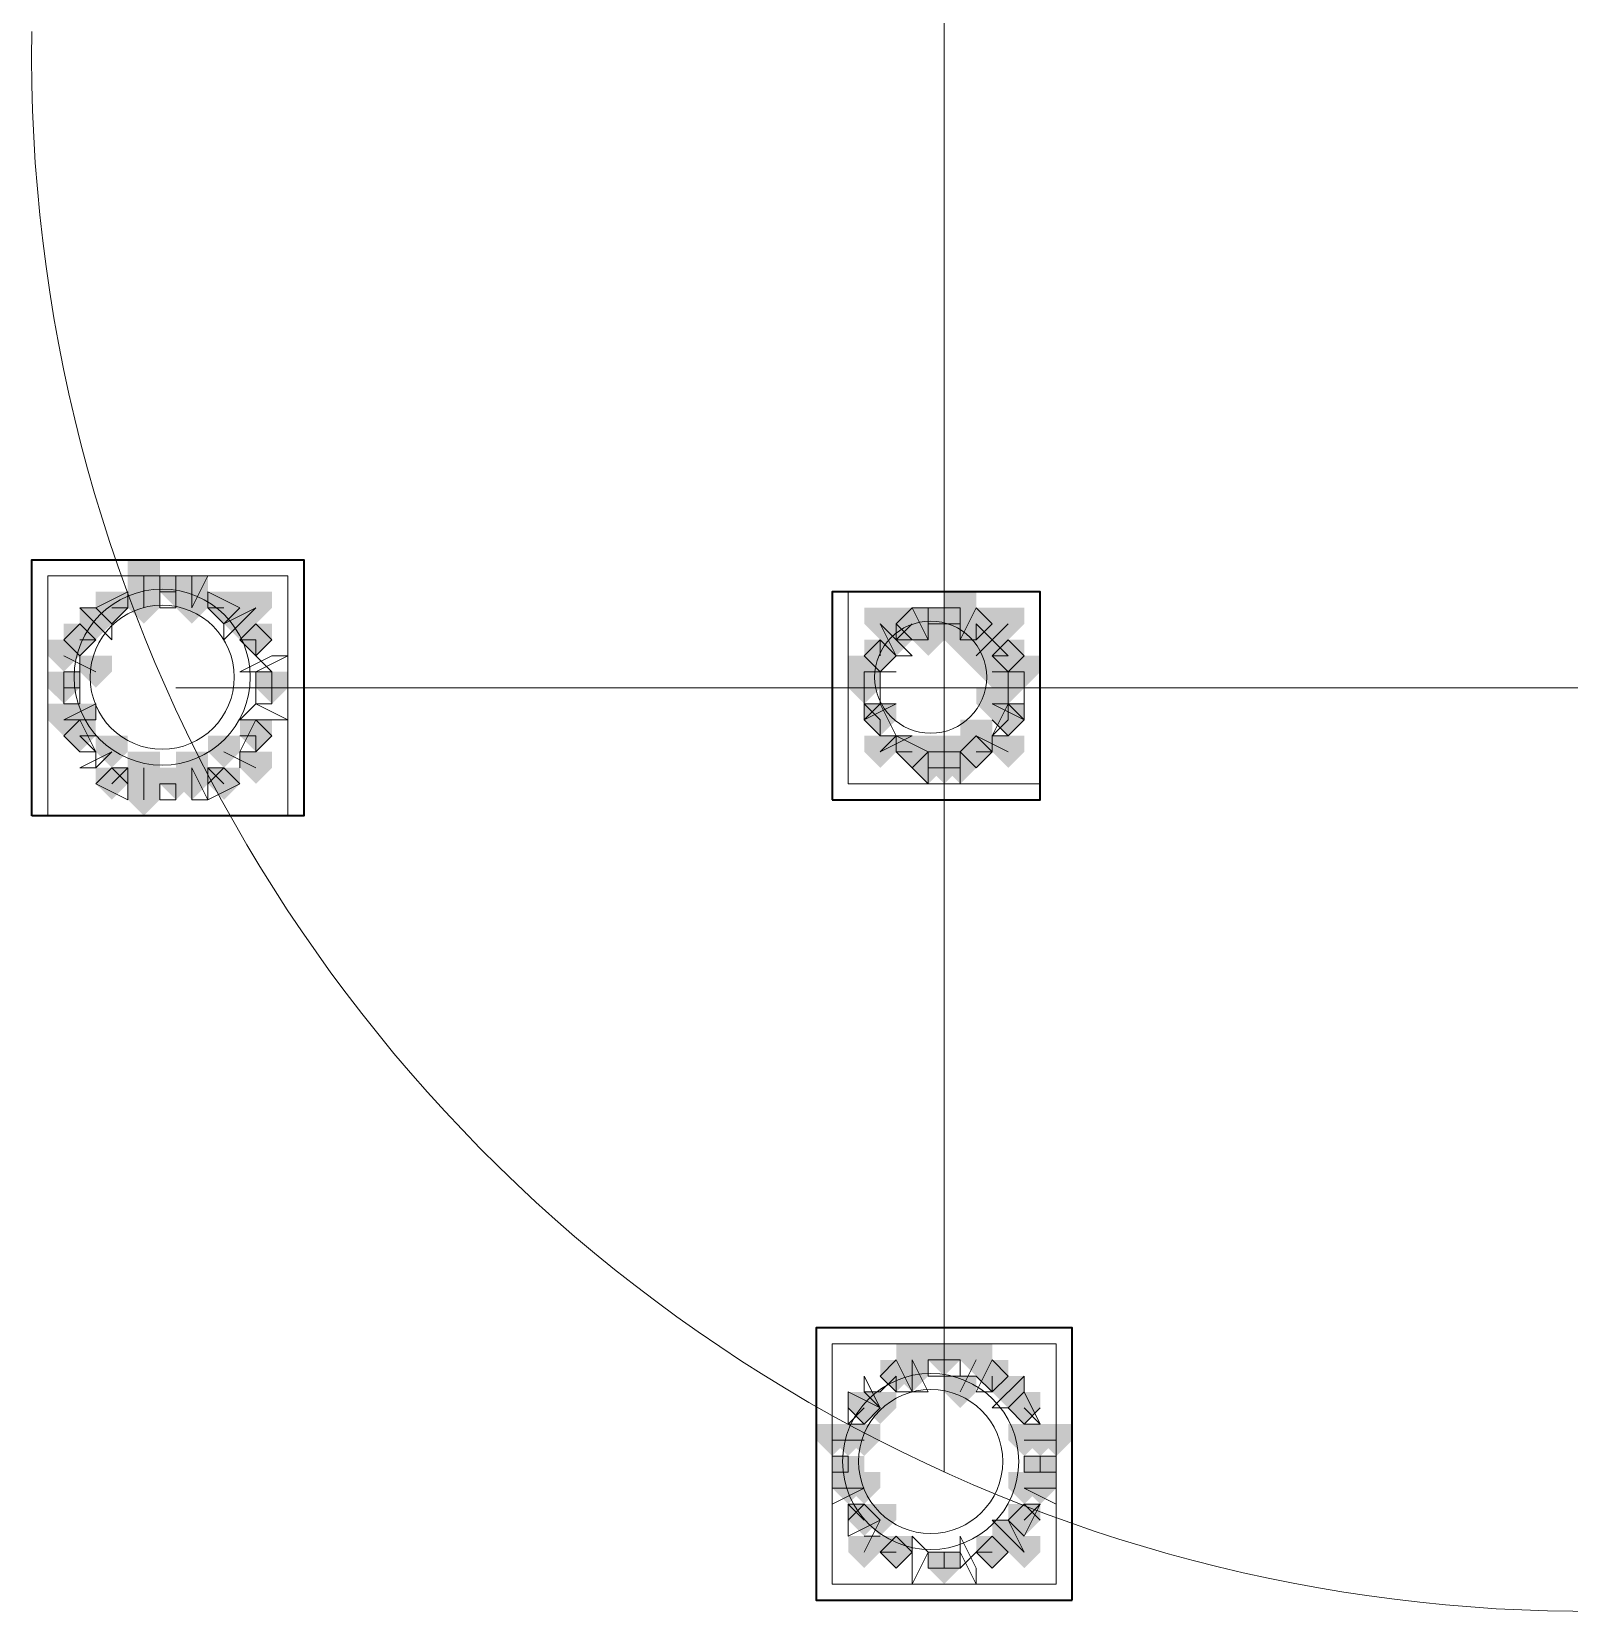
# Model space of a CAD drawing. Header units: millimetres. Extents: x 2315 to 4619, y 1334 to 1897.
# Drawn here: x 4096.05 to 4101.92, y 1548.68 to 1554.71 of the extents above; entities that cross this region are included whole.
import ezdxf

# ---------------------------------------------------------------- set-up
doc = ezdxf.new("R2010")
doc.units = ezdxf.units.MM
for name, color, linetype, true_color in [('PDF_10', 7, 'Continuous', 0x00b85c), ('PDF_AXIS', 7, 'Continuous', 0x00b85c), ('PDF_柱构件', 7, 'Continuous', 0x00b85c), ('PDF_转运站初步方案', 7, 'Continuous', 0x00b85c)]:
    doc.layers.add(name, color=color, linetype=linetype, true_color=true_color)
doc.layers.add('PDF_中心线层', color=1, linetype='Continuous')
doc.layers.add('PDF_粗实线层', color=7, linetype='Continuous')

msp = doc.modelspace()

# ---------------------------------------------------------------- hatches: boundary and pattern name
at = {"layer": 'PDF_10', "transparency": 33554559}
for points in [[(4096.5983, 1552.6298), (4096.5372, 1552.6298), (4096.5372, 1552.5687), (4096.5983, 1552.5076), (4096.6594, 1552.5687), (4096.6594, 1552.6298)], [(4096.5983, 1552.6298), (4096.5372, 1552.6298), (4096.5372, 1552.5687), (4096.5983, 1552.5076), (4096.6594, 1552.5687), (4096.6594, 1552.6298)], [(4096.5983, 1552.6298), (4096.5372, 1552.6298), (4096.5372, 1552.5687), (4096.5983, 1552.5076), (4096.6594, 1552.5687), (4096.6594, 1552.6298)], [(4096.354, 1552.5687), (4096.2929, 1552.5687), (4096.2929, 1552.5076), (4096.354, 1552.4466), (4096.415, 1552.5076), (4096.415, 1552.5687)], [(4096.354, 1552.5687), (4096.2929, 1552.5687), (4096.2929, 1552.5076), (4096.354, 1552.4466), (4096.415, 1552.5076), (4096.415, 1552.5687)], [(4096.7815, 1552.5687), (4096.7204, 1552.5687), (4096.7204, 1552.5076), (4096.7815, 1552.4466), (4096.8426, 1552.5076), (4096.8426, 1552.5687)], [(4096.7815, 1552.5687), (4096.7204, 1552.5687), (4096.7204, 1552.5076), (4096.7815, 1552.4466), (4096.8426, 1552.5076), (4096.8426, 1552.5687)], [(4099.408, 1552.5076), (4099.3469, 1552.5076), (4099.3469, 1552.4466), (4099.408, 1552.3855), (4099.4691, 1552.4466), (4099.4691, 1552.5076)], [(4099.408, 1552.5076), (4099.3469, 1552.5076), (4099.3469, 1552.4466), (4099.408, 1552.3855), (4099.4691, 1552.4466), (4099.4691, 1552.5076)], [(4099.5302, 1552.5076), (4099.4691, 1552.5076), (4099.4691, 1552.4466), (4099.5302, 1552.3855), (4099.5913, 1552.4466), (4099.5913, 1552.5076)], [(4099.5302, 1552.5076), (4099.4691, 1552.5076), (4099.4691, 1552.4466), (4099.5302, 1552.3855), (4099.5913, 1552.4466), (4099.5913, 1552.5076)], [(4099.6523, 1552.5076), (4099.5913, 1552.5076), (4099.5913, 1552.4466), (4099.6523, 1552.3855), (4099.7134, 1552.4466), (4099.7134, 1552.5076)], [(4099.6523, 1552.5076), (4099.5913, 1552.5076), (4099.5913, 1552.4466), (4099.6523, 1552.3855), (4099.7134, 1552.4466), (4099.7134, 1552.5076)], [(4096.2318, 1552.4466), (4096.1707, 1552.4466), (4096.1707, 1552.3855), (4096.2318, 1552.3244), (4096.2929, 1552.3855), (4096.2929, 1552.4466)], [(4096.2318, 1552.4466), (4096.1707, 1552.4466), (4096.1707, 1552.3855), (4096.2318, 1552.3244), (4096.2929, 1552.3855), (4096.2929, 1552.4466)], [(4096.9037, 1552.4466), (4096.8426, 1552.4466), (4096.8426, 1552.3855), (4096.9037, 1552.3244), (4096.9648, 1552.3855), (4096.9648, 1552.4466)], [(4096.9037, 1552.4466), (4096.8426, 1552.4466), (4096.8426, 1552.3855), (4096.9037, 1552.3244), (4096.9648, 1552.3855), (4096.9648, 1552.4466)], [(4099.2858, 1552.3855), (4099.2248, 1552.3855), (4099.2248, 1552.3244), (4099.2858, 1552.2633), (4099.3469, 1552.3244), (4099.3469, 1552.3855)], [(4099.2858, 1552.3855), (4099.2248, 1552.3855), (4099.2248, 1552.3244), (4099.2858, 1552.2633), (4099.3469, 1552.3244), (4099.3469, 1552.3855)], [(4099.2858, 1552.3855), (4099.2248, 1552.3855), (4099.2248, 1552.3244), (4099.2858, 1552.2633), (4099.3469, 1552.3244), (4099.3469, 1552.3855)], [(4099.7745, 1552.3855), (4099.7134, 1552.3855), (4099.7134, 1552.3244), (4099.7745, 1552.2633), (4099.8356, 1552.3244), (4099.8356, 1552.3855)], [(4099.7745, 1552.3855), (4099.7134, 1552.3855), (4099.7134, 1552.3244), (4099.7745, 1552.2633), (4099.8356, 1552.3244), (4099.8356, 1552.3855)], [(4096.1707, 1552.2633), (4096.1096, 1552.2633), (4096.1096, 1552.2022), (4096.1707, 1552.1412), (4096.2318, 1552.2022), (4096.2318, 1552.2633)], [(4096.1707, 1552.2633), (4096.1096, 1552.2633), (4096.1096, 1552.2022), (4096.1707, 1552.1412), (4096.2318, 1552.2022), (4096.2318, 1552.2633)], [(4096.9648, 1552.2633), (4096.9037, 1552.2633), (4096.9037, 1552.2022), (4096.9648, 1552.1412), (4097.0258, 1552.2022), (4097.0258, 1552.2633)], [(4096.9648, 1552.2633), (4096.9037, 1552.2633), (4096.9037, 1552.2022), (4096.9648, 1552.1412), (4097.0258, 1552.2022), (4097.0258, 1552.2633)], [(4099.2248, 1552.2633), (4099.1637, 1552.2633), (4099.1637, 1552.2022), (4099.2248, 1552.1412), (4099.2858, 1552.2022), (4099.2858, 1552.2633)], [(4099.2248, 1552.2633), (4099.1637, 1552.2633), (4099.1637, 1552.2022), (4099.2248, 1552.1412), (4099.2858, 1552.2022), (4099.2858, 1552.2633)], [(4099.7745, 1552.2633), (4099.7134, 1552.2633), (4099.7134, 1552.2022), (4099.7745, 1552.1412), (4099.8356, 1552.2022), (4099.8356, 1552.2633)], [(4099.7745, 1552.2633), (4099.7134, 1552.2633), (4099.7134, 1552.2022), (4099.7745, 1552.1412), (4099.8356, 1552.2022), (4099.8356, 1552.2633)], [(4099.2858, 1552.1412), (4099.2248, 1552.1412), (4099.2248, 1552.0801), (4099.2858, 1552.019), (4099.3469, 1552.0801), (4099.3469, 1552.1412)], [(4099.2858, 1552.1412), (4099.2248, 1552.1412), (4099.2248, 1552.0801), (4099.2858, 1552.019), (4099.3469, 1552.0801), (4099.3469, 1552.1412)], [(4099.7745, 1552.1412), (4099.7134, 1552.1412), (4099.7134, 1552.0801), (4099.7745, 1552.019), (4099.8356, 1552.0801), (4099.8356, 1552.1412)], [(4099.7745, 1552.1412), (4099.7134, 1552.1412), (4099.7134, 1552.0801), (4099.7745, 1552.019), (4099.8356, 1552.0801), (4099.8356, 1552.1412)], [(4096.2318, 1552.0801), (4096.1707, 1552.0801), (4096.1707, 1552.019), (4096.2318, 1551.9579), (4096.2929, 1552.019), (4096.2929, 1552.0801)], [(4096.2318, 1552.0801), (4096.1707, 1552.0801), (4096.1707, 1552.019), (4096.2318, 1551.9579), (4096.2929, 1552.019), (4096.2929, 1552.0801)], [(4096.9037, 1552.0801), (4096.8426, 1552.0801), (4096.8426, 1552.019), (4096.9037, 1551.9579), (4096.9648, 1552.019), (4096.9648, 1552.0801)], [(4096.9037, 1552.0801), (4096.8426, 1552.0801), (4096.8426, 1552.019), (4096.9037, 1551.9579), (4096.9648, 1552.019), (4096.9648, 1552.0801)], [(4099.408, 1552.019), (4099.3469, 1552.019), (4099.3469, 1551.9579), (4099.408, 1551.8968), (4099.4691, 1551.9579), (4099.4691, 1552.019)], [(4099.408, 1552.019), (4099.3469, 1552.019), (4099.3469, 1551.9579), (4099.408, 1551.8968), (4099.4691, 1551.9579), (4099.4691, 1552.019)], [(4099.6523, 1552.019), (4099.5913, 1552.019), (4099.5913, 1551.9579), (4099.6523, 1551.8968), (4099.7134, 1551.9579), (4099.7134, 1552.019)], [(4099.6523, 1552.019), (4099.5913, 1552.019), (4099.5913, 1551.9579), (4099.6523, 1551.8968), (4099.7134, 1551.9579), (4099.7134, 1552.019)], [(4099.6523, 1552.019), (4099.5913, 1552.019), (4099.5913, 1551.9579), (4099.6523, 1551.8968), (4099.7134, 1551.9579), (4099.7134, 1552.019)], [(4099.5302, 1551.9579), (4099.4691, 1551.9579), (4099.4691, 1551.8968), (4099.5302, 1551.8357), (4099.5913, 1551.8968), (4099.5913, 1551.9579)], [(4099.5302, 1551.9579), (4099.4691, 1551.9579), (4099.4691, 1551.8968), (4099.5302, 1551.8357), (4099.5913, 1551.8968), (4099.5913, 1551.9579)], [(4096.354, 1551.8968), (4096.2929, 1551.8968), (4096.2929, 1551.8357), (4096.354, 1551.7747), (4096.415, 1551.8357), (4096.415, 1551.8968)], [(4096.354, 1551.8968), (4096.2929, 1551.8968), (4096.2929, 1551.8357), (4096.354, 1551.7747), (4096.415, 1551.8357), (4096.415, 1551.8968)], [(4096.5983, 1551.8968), (4096.5372, 1551.8968), (4096.5372, 1551.8357), (4096.5983, 1551.7747), (4096.6594, 1551.8357), (4096.6594, 1551.8968)], [(4096.5983, 1551.8968), (4096.5372, 1551.8968), (4096.5372, 1551.8357), (4096.5983, 1551.7747), (4096.6594, 1551.8357), (4096.6594, 1551.8968)], [(4096.7815, 1551.8968), (4096.7204, 1551.8968), (4096.7204, 1551.8357), (4096.7815, 1551.7747), (4096.8426, 1551.8357), (4096.8426, 1551.8968)], [(4096.7815, 1551.8968), (4096.7204, 1551.8968), (4096.7204, 1551.8357), (4096.7815, 1551.7747), (4096.8426, 1551.8357), (4096.8426, 1551.8968)], [(4099.5302, 1549.6979), (4099.4691, 1549.6979), (4099.4691, 1549.6368), (4099.5302, 1549.5757), (4099.5913, 1549.6368), (4099.5913, 1549.6979)], [(4099.5302, 1549.6979), (4099.4691, 1549.6979), (4099.4691, 1549.6368), (4099.5302, 1549.5757), (4099.5913, 1549.6368), (4099.5913, 1549.6979)], [(4099.3469, 1549.6368), (4099.2858, 1549.6368), (4099.2858, 1549.5757), (4099.3469, 1549.5147), (4099.408, 1549.5757), (4099.408, 1549.6368)], [(4099.3469, 1549.6368), (4099.2858, 1549.6368), (4099.2858, 1549.5757), (4099.3469, 1549.5147), (4099.408, 1549.5757), (4099.408, 1549.6368)], [(4099.7134, 1549.6368), (4099.6523, 1549.6368), (4099.6523, 1549.5757), (4099.7134, 1549.5147), (4099.7745, 1549.5757), (4099.7745, 1549.6368)], [(4099.7134, 1549.6368), (4099.6523, 1549.6368), (4099.6523, 1549.5757), (4099.7134, 1549.5147), (4099.7745, 1549.5757), (4099.7745, 1549.6368)], [(4099.2248, 1549.5147), (4099.1637, 1549.5147), (4099.1637, 1549.4536), (4099.2248, 1549.3925), (4099.2858, 1549.4536), (4099.2858, 1549.5147)], [(4099.2248, 1549.5147), (4099.1637, 1549.5147), (4099.1637, 1549.4536), (4099.2248, 1549.3925), (4099.2858, 1549.4536), (4099.2858, 1549.5147)], [(4099.8356, 1549.5147), (4099.7745, 1549.5147), (4099.7745, 1549.4536), (4099.8356, 1549.3925), (4099.8967, 1549.4536), (4099.8967, 1549.5147)], [(4099.8356, 1549.5147), (4099.7745, 1549.5147), (4099.7745, 1549.4536), (4099.8356, 1549.3925), (4099.8967, 1549.4536), (4099.8967, 1549.5147)], [(4099.1637, 1549.2703), (4099.1026, 1549.2703), (4099.1026, 1549.2093), (4099.1637, 1549.1482), (4099.2248, 1549.2093), (4099.2248, 1549.2703)], [(4099.1637, 1549.2703), (4099.1026, 1549.2703), (4099.1026, 1549.2093), (4099.1637, 1549.1482), (4099.2248, 1549.2093), (4099.2248, 1549.2703)], [(4099.8967, 1549.2703), (4099.8356, 1549.2703), (4099.8356, 1549.2093), (4099.8967, 1549.1482), (4099.9577, 1549.2093), (4099.9577, 1549.2703)], [(4099.8967, 1549.2703), (4099.8356, 1549.2703), (4099.8356, 1549.2093), (4099.8967, 1549.1482), (4099.9577, 1549.2093), (4099.9577, 1549.2703)], [(4099.8967, 1549.2703), (4099.8356, 1549.2703), (4099.8356, 1549.2093), (4099.8967, 1549.1482), (4099.9577, 1549.2093), (4099.9577, 1549.2703)], [(4099.2248, 1549.0871), (4099.1637, 1549.0871), (4099.1637, 1549.026), (4099.2248, 1548.9649), (4099.2858, 1549.026), (4099.2858, 1549.0871)], [(4099.2248, 1549.0871), (4099.1637, 1549.0871), (4099.1637, 1549.026), (4099.2248, 1548.9649), (4099.2858, 1549.026), (4099.2858, 1549.0871)], [(4099.8356, 1549.0871), (4099.7745, 1549.0871), (4099.7745, 1549.026), (4099.8356, 1548.9649), (4099.8967, 1549.026), (4099.8967, 1549.0871)], [(4099.8356, 1549.0871), (4099.7745, 1549.0871), (4099.7745, 1549.026), (4099.8356, 1548.9649), (4099.8967, 1549.026), (4099.8967, 1549.0871)], [(4099.3469, 1548.9649), (4099.2858, 1548.9649), (4099.2858, 1548.9039), (4099.3469, 1548.8428), (4099.408, 1548.9039), (4099.408, 1548.9649)], [(4099.3469, 1548.9649), (4099.2858, 1548.9649), (4099.2858, 1548.9039), (4099.3469, 1548.8428), (4099.408, 1548.9039), (4099.408, 1548.9649)], [(4099.3469, 1548.9649), (4099.2858, 1548.9649), (4099.2858, 1548.9039), (4099.3469, 1548.8428), (4099.408, 1548.9039), (4099.408, 1548.9649)], [(4099.7134, 1548.9649), (4099.6523, 1548.9649), (4099.6523, 1548.9039), (4099.7134, 1548.8428), (4099.7745, 1548.9039), (4099.7745, 1548.9649)], [(4099.7134, 1548.9649), (4099.6523, 1548.9649), (4099.6523, 1548.9039), (4099.7134, 1548.8428), (4099.7745, 1548.9039), (4099.7745, 1548.9649)], [(4099.7134, 1548.9649), (4099.6523, 1548.9649), (4099.6523, 1548.9039), (4099.7134, 1548.8428), (4099.7745, 1548.9039), (4099.7745, 1548.9649)], [(4099.5302, 1548.9039), (4099.4691, 1548.9039), (4099.4691, 1548.8428), (4099.5302, 1548.7817), (4099.5913, 1548.8428), (4099.5913, 1548.9039)], [(4099.5302, 1548.9039), (4099.4691, 1548.9039), (4099.4691, 1548.8428), (4099.5302, 1548.7817), (4099.5913, 1548.8428), (4099.5913, 1548.9039)]]:
    msp.add_hatch(color=256, dxfattribs=at).paths.add_polyline_path(points)
at = {"layer": 'PDF_柱构件', "transparency": 33554559}
for points in [[(4096.4761, 1552.6909), (4096.415, 1552.6909), (4096.415, 1552.6298), (4096.4761, 1552.5687), (4096.5372, 1552.6298), (4096.5372, 1552.6909)], [(4096.4761, 1552.6298), (4096.415, 1552.6298), (4096.415, 1552.5687), (4096.4761, 1552.5076), (4096.5372, 1552.5687), (4096.5372, 1552.6298)], [(4096.6594, 1552.6298), (4096.5983, 1552.6298), (4096.5983, 1552.5687), (4096.6594, 1552.5076), (4096.7204, 1552.5687), (4096.7204, 1552.6298)], [(4096.4761, 1552.5687), (4096.415, 1552.5687), (4096.415, 1552.5076), (4096.4761, 1552.4466), (4096.5372, 1552.5076), (4096.5372, 1552.5687)], [(4096.6594, 1552.5687), (4096.5983, 1552.5687), (4096.5983, 1552.5076), (4096.6594, 1552.4466), (4096.7204, 1552.5076), (4096.7204, 1552.5687)], [(4096.9037, 1552.5687), (4096.8426, 1552.5687), (4096.8426, 1552.5076), (4096.9037, 1552.4466), (4096.9648, 1552.5076), (4096.9648, 1552.5687)], [(4099.5913, 1552.5687), (4099.5302, 1552.5687), (4099.5302, 1552.5076), (4099.5913, 1552.4466), (4099.6523, 1552.5076), (4099.6523, 1552.5687)], [(4096.2929, 1552.5076), (4096.2318, 1552.5076), (4096.2318, 1552.4466), (4096.2929, 1552.3855), (4096.354, 1552.4466), (4096.354, 1552.5076)], [(4096.8426, 1552.5076), (4096.7815, 1552.5076), (4096.7815, 1552.4466), (4096.8426, 1552.3855), (4096.9037, 1552.4466), (4096.9037, 1552.5076)], [(4099.2858, 1552.5076), (4099.2248, 1552.5076), (4099.2248, 1552.4466), (4099.2858, 1552.3855), (4099.3469, 1552.4466), (4099.3469, 1552.5076)], [(4099.4691, 1552.5076), (4099.408, 1552.5076), (4099.408, 1552.4466), (4099.4691, 1552.3855), (4099.5302, 1552.4466), (4099.5302, 1552.5076)], [(4099.5913, 1552.5076), (4099.5302, 1552.5076), (4099.5302, 1552.4466), (4099.5913, 1552.3855), (4099.6523, 1552.4466), (4099.6523, 1552.5076)], [(4099.7745, 1552.5076), (4099.7134, 1552.5076), (4099.7134, 1552.4466), (4099.7745, 1552.3855), (4099.8356, 1552.4466), (4099.8356, 1552.5076)], [(4099.3469, 1552.4466), (4099.2858, 1552.4466), (4099.2858, 1552.3855), (4099.3469, 1552.3244), (4099.408, 1552.3855), (4099.408, 1552.4466)], [(4099.4691, 1552.4466), (4099.408, 1552.4466), (4099.408, 1552.3855), (4099.4691, 1552.3244), (4099.5302, 1552.3855), (4099.5302, 1552.4466)], [(4099.5913, 1552.4466), (4099.5302, 1552.4466), (4099.5302, 1552.3855), (4099.5913, 1552.3244), (4099.6523, 1552.3855), (4099.6523, 1552.4466)], [(4099.7134, 1552.4466), (4099.6523, 1552.4466), (4099.6523, 1552.3855), (4099.7134, 1552.3244), (4099.7745, 1552.3855), (4099.7745, 1552.4466)], [(4096.1707, 1552.3855), (4096.1096, 1552.3855), (4096.1096, 1552.3244), (4096.1707, 1552.2633), (4096.2318, 1552.3244), (4096.2318, 1552.3855)], [(4099.6523, 1552.3855), (4099.5913, 1552.3855), (4099.5913, 1552.3244), (4099.6523, 1552.2633), (4099.7134, 1552.3244), (4099.7134, 1552.3855)], [(4096.2929, 1552.3244), (4096.2318, 1552.3244), (4096.2318, 1552.2633), (4096.2929, 1552.2022), (4096.354, 1552.2633), (4096.354, 1552.3244)], [(4099.2248, 1552.3244), (4099.1637, 1552.3244), (4099.1637, 1552.2633), (4099.2248, 1552.2022), (4099.2858, 1552.2633), (4099.2858, 1552.3244)], [(4099.7134, 1552.3244), (4099.6523, 1552.3244), (4099.6523, 1552.2633), (4099.7134, 1552.2022), (4099.7745, 1552.2633), (4099.7745, 1552.3244)], [(4099.7745, 1552.3244), (4099.7134, 1552.3244), (4099.7134, 1552.2633), (4099.7745, 1552.2022), (4099.8356, 1552.2633), (4099.8356, 1552.3244)], [(4099.8356, 1552.3244), (4099.7745, 1552.3244), (4099.7745, 1552.2633), (4099.8356, 1552.2022), (4099.8967, 1552.2633), (4099.8967, 1552.3244)], [(4099.7134, 1552.2022), (4099.6523, 1552.2022), (4099.6523, 1552.1412), (4099.7134, 1552.0801), (4099.7745, 1552.1412), (4099.7745, 1552.2022)], [(4096.1707, 1552.1412), (4096.1096, 1552.1412), (4096.1096, 1552.0801), (4096.1707, 1552.019), (4096.2318, 1552.0801), (4096.2318, 1552.1412)], [(4096.2318, 1552.1412), (4096.1707, 1552.1412), (4096.1707, 1552.0801), (4096.2318, 1552.019), (4096.2929, 1552.0801), (4096.2929, 1552.1412)], [(4099.6523, 1552.0801), (4099.5913, 1552.0801), (4099.5913, 1552.019), (4099.6523, 1551.9579), (4099.7134, 1552.019), (4099.7134, 1552.0801)], [(4096.354, 1552.019), (4096.2929, 1552.019), (4096.2929, 1551.9579), (4096.354, 1551.8968), (4096.415, 1551.9579), (4096.415, 1552.019)], [(4096.7815, 1552.019), (4096.7204, 1552.019), (4096.7204, 1551.9579), (4096.7815, 1551.8968), (4096.8426, 1551.9579), (4096.8426, 1552.019)], [(4099.2858, 1552.019), (4099.2248, 1552.019), (4099.2248, 1551.9579), (4099.2858, 1551.8968), (4099.3469, 1551.9579), (4099.3469, 1552.019)], [(4099.4691, 1552.019), (4099.408, 1552.019), (4099.408, 1551.9579), (4099.4691, 1551.8968), (4099.5302, 1551.9579), (4099.5302, 1552.019)], [(4099.5913, 1552.019), (4099.5302, 1552.019), (4099.5302, 1551.9579), (4099.5913, 1551.8968), (4099.6523, 1551.9579), (4099.6523, 1552.019)], [(4099.7745, 1552.019), (4099.7134, 1552.019), (4099.7134, 1551.9579), (4099.7745, 1551.8968), (4099.8356, 1551.9579), (4099.8356, 1552.019)], [(4096.4761, 1551.9579), (4096.415, 1551.9579), (4096.415, 1551.8968), (4096.4761, 1551.8357), (4096.5372, 1551.8968), (4096.5372, 1551.9579)], [(4096.6594, 1551.9579), (4096.5983, 1551.9579), (4096.5983, 1551.8968), (4096.6594, 1551.8357), (4096.7204, 1551.8968), (4096.7204, 1551.9579)], [(4096.9037, 1551.9579), (4096.8426, 1551.9579), (4096.8426, 1551.8968), (4096.9037, 1551.8357), (4096.9648, 1551.8968), (4096.9648, 1551.9579)], [(4099.4691, 1551.9579), (4099.408, 1551.9579), (4099.408, 1551.8968), (4099.4691, 1551.8357), (4099.5302, 1551.8968), (4099.5302, 1551.9579)], [(4099.5913, 1551.9579), (4099.5302, 1551.9579), (4099.5302, 1551.8968), (4099.5913, 1551.8357), (4099.6523, 1551.8968), (4099.6523, 1551.9579)], [(4096.4761, 1551.8968), (4096.415, 1551.8968), (4096.415, 1551.8357), (4096.4761, 1551.7747), (4096.5372, 1551.8357), (4096.5372, 1551.8968)], [(4096.6594, 1551.8968), (4096.5983, 1551.8968), (4096.5983, 1551.8357), (4096.6594, 1551.7747), (4096.7204, 1551.8357), (4096.7204, 1551.8968)], [(4096.4761, 1551.8357), (4096.415, 1551.8357), (4096.415, 1551.7747), (4096.4761, 1551.7136), (4096.5372, 1551.7747), (4096.5372, 1551.8357)], [(4099.408, 1549.6979), (4099.3469, 1549.6979), (4099.3469, 1549.6368), (4099.408, 1549.5757), (4099.4691, 1549.6368), (4099.4691, 1549.6979)], [(4099.6523, 1549.6979), (4099.5913, 1549.6979), (4099.5913, 1549.6368), (4099.6523, 1549.5757), (4099.7134, 1549.6368), (4099.7134, 1549.6979)], [(4099.408, 1549.6368), (4099.3469, 1549.6368), (4099.3469, 1549.5757), (4099.408, 1549.5147), (4099.4691, 1549.5757), (4099.4691, 1549.6368)], [(4099.5913, 1549.5757), (4099.5302, 1549.5757), (4099.5302, 1549.5147), (4099.5913, 1549.4536), (4099.6523, 1549.5147), (4099.6523, 1549.5757)], [(4099.7745, 1549.5757), (4099.7134, 1549.5757), (4099.7134, 1549.5147), (4099.7745, 1549.4536), (4099.8356, 1549.5147), (4099.8356, 1549.5757)], [(4099.2858, 1549.5147), (4099.2248, 1549.5147), (4099.2248, 1549.4536), (4099.2858, 1549.3925), (4099.3469, 1549.4536), (4099.3469, 1549.5147)], [(4099.1026, 1549.3925), (4099.0415, 1549.3925), (4099.0415, 1549.3314), (4099.1026, 1549.2703), (4099.1637, 1549.3314), (4099.1637, 1549.3925)], [(4099.1637, 1549.3925), (4099.1026, 1549.3925), (4099.1026, 1549.3314), (4099.1637, 1549.2703), (4099.2248, 1549.3314), (4099.2248, 1549.3925)], [(4099.2248, 1549.3925), (4099.1637, 1549.3925), (4099.1637, 1549.3314), (4099.2248, 1549.2703), (4099.2858, 1549.3314), (4099.2858, 1549.3925)], [(4099.8356, 1549.3925), (4099.7745, 1549.3925), (4099.7745, 1549.3314), (4099.8356, 1549.2703), (4099.8967, 1549.3314), (4099.8967, 1549.3925)], [(4099.8967, 1549.3925), (4099.8356, 1549.3925), (4099.8356, 1549.3314), (4099.8967, 1549.2703), (4099.9577, 1549.3314), (4099.9577, 1549.3925)], [(4099.9577, 1549.3925), (4099.8967, 1549.3925), (4099.8967, 1549.3314), (4099.9577, 1549.2703), (4100.0188, 1549.3314), (4100.0188, 1549.3925)], [(4099.1637, 1549.2093), (4099.1026, 1549.2093), (4099.1026, 1549.1482), (4099.1637, 1549.0871), (4099.2248, 1549.1482), (4099.2248, 1549.2093)], [(4099.2248, 1549.2093), (4099.1637, 1549.2093), (4099.1637, 1549.1482), (4099.2248, 1549.0871), (4099.2858, 1549.1482), (4099.2858, 1549.2093)], [(4099.8356, 1549.2093), (4099.7745, 1549.2093), (4099.7745, 1549.1482), (4099.8356, 1549.0871), (4099.8967, 1549.1482), (4099.8967, 1549.2093)], [(4099.8967, 1549.2093), (4099.8356, 1549.2093), (4099.8356, 1549.1482), (4099.8967, 1549.0871), (4099.9577, 1549.1482), (4099.9577, 1549.2093)], [(4099.2858, 1549.0871), (4099.2248, 1549.0871), (4099.2248, 1549.026), (4099.2858, 1548.9649), (4099.3469, 1549.026), (4099.3469, 1549.0871)], [(4099.7745, 1549.026), (4099.7134, 1549.026), (4099.7134, 1548.9649), (4099.7745, 1548.9039), (4099.8356, 1548.9649), (4099.8356, 1549.026)], [(4099.2248, 1548.9649), (4099.1637, 1548.9649), (4099.1637, 1548.9039), (4099.2248, 1548.8428), (4099.2858, 1548.9039), (4099.2858, 1548.9649)], [(4099.8356, 1548.9649), (4099.7745, 1548.9649), (4099.7745, 1548.9039), (4099.8356, 1548.8428), (4099.8967, 1548.9039), (4099.8967, 1548.9649)]]:
    msp.add_hatch(color=256, dxfattribs=at).paths.add_polyline_path(points)
at = {"layer": 'PDF_转运站初步方案', "transparency": 33554559}
for points in [[(4096.5983, 1552.6298), (4096.5372, 1552.6298), (4096.5372, 1552.5687), (4096.5983, 1552.5076), (4096.6594, 1552.5687), (4096.6594, 1552.6298)], [(4096.5983, 1552.6298), (4096.5372, 1552.6298), (4096.5372, 1552.5687), (4096.5983, 1552.5076), (4096.6594, 1552.5687), (4096.6594, 1552.6298)], [(4096.354, 1552.5687), (4096.2929, 1552.5687), (4096.2929, 1552.5076), (4096.354, 1552.4466), (4096.415, 1552.5076), (4096.415, 1552.5687)], [(4096.354, 1552.5687), (4096.2929, 1552.5687), (4096.2929, 1552.5076), (4096.354, 1552.4466), (4096.415, 1552.5076), (4096.415, 1552.5687)], [(4096.7815, 1552.5687), (4096.7204, 1552.5687), (4096.7204, 1552.5076), (4096.7815, 1552.4466), (4096.8426, 1552.5076), (4096.8426, 1552.5687)], [(4096.7815, 1552.5687), (4096.7204, 1552.5687), (4096.7204, 1552.5076), (4096.7815, 1552.4466), (4096.8426, 1552.5076), (4096.8426, 1552.5687)], [(4099.408, 1552.5076), (4099.3469, 1552.5076), (4099.3469, 1552.4466), (4099.408, 1552.3855), (4099.4691, 1552.4466), (4099.4691, 1552.5076)], [(4099.408, 1552.5076), (4099.3469, 1552.5076), (4099.3469, 1552.4466), (4099.408, 1552.3855), (4099.4691, 1552.4466), (4099.4691, 1552.5076)], [(4099.5302, 1552.5076), (4099.4691, 1552.5076), (4099.4691, 1552.4466), (4099.5302, 1552.3855), (4099.5913, 1552.4466), (4099.5913, 1552.5076)], [(4099.5302, 1552.5076), (4099.4691, 1552.5076), (4099.4691, 1552.4466), (4099.5302, 1552.3855), (4099.5913, 1552.4466), (4099.5913, 1552.5076)], [(4099.6523, 1552.5076), (4099.5913, 1552.5076), (4099.5913, 1552.4466), (4099.6523, 1552.3855), (4099.7134, 1552.4466), (4099.7134, 1552.5076)], [(4099.6523, 1552.5076), (4099.5913, 1552.5076), (4099.5913, 1552.4466), (4099.6523, 1552.3855), (4099.7134, 1552.4466), (4099.7134, 1552.5076)], [(4096.2318, 1552.4466), (4096.1707, 1552.4466), (4096.1707, 1552.3855), (4096.2318, 1552.3244), (4096.2929, 1552.3855), (4096.2929, 1552.4466)], [(4096.2318, 1552.4466), (4096.1707, 1552.4466), (4096.1707, 1552.3855), (4096.2318, 1552.3244), (4096.2929, 1552.3855), (4096.2929, 1552.4466)], [(4096.9037, 1552.4466), (4096.8426, 1552.4466), (4096.8426, 1552.3855), (4096.9037, 1552.3244), (4096.9648, 1552.3855), (4096.9648, 1552.4466)], [(4096.9037, 1552.4466), (4096.8426, 1552.4466), (4096.8426, 1552.3855), (4096.9037, 1552.3244), (4096.9648, 1552.3855), (4096.9648, 1552.4466)], [(4099.2858, 1552.3855), (4099.2248, 1552.3855), (4099.2248, 1552.3244), (4099.2858, 1552.2633), (4099.3469, 1552.3244), (4099.3469, 1552.3855)], [(4099.2858, 1552.3855), (4099.2248, 1552.3855), (4099.2248, 1552.3244), (4099.2858, 1552.2633), (4099.3469, 1552.3244), (4099.3469, 1552.3855)], [(4099.7745, 1552.3855), (4099.7134, 1552.3855), (4099.7134, 1552.3244), (4099.7745, 1552.2633), (4099.8356, 1552.3244), (4099.8356, 1552.3855)], [(4099.7745, 1552.3855), (4099.7134, 1552.3855), (4099.7134, 1552.3244), (4099.7745, 1552.2633), (4099.8356, 1552.3244), (4099.8356, 1552.3855)], [(4096.1707, 1552.2633), (4096.1096, 1552.2633), (4096.1096, 1552.2022), (4096.1707, 1552.1412), (4096.2318, 1552.2022), (4096.2318, 1552.2633)], [(4096.1707, 1552.2633), (4096.1096, 1552.2633), (4096.1096, 1552.2022), (4096.1707, 1552.1412), (4096.2318, 1552.2022), (4096.2318, 1552.2633)], [(4096.9648, 1552.2633), (4096.9037, 1552.2633), (4096.9037, 1552.2022), (4096.9648, 1552.1412), (4097.0258, 1552.2022), (4097.0258, 1552.2633)], [(4096.9648, 1552.2633), (4096.9037, 1552.2633), (4096.9037, 1552.2022), (4096.9648, 1552.1412), (4097.0258, 1552.2022), (4097.0258, 1552.2633)], [(4099.2248, 1552.2633), (4099.1637, 1552.2633), (4099.1637, 1552.2022), (4099.2248, 1552.1412), (4099.2858, 1552.2022), (4099.2858, 1552.2633)], [(4099.2248, 1552.2633), (4099.1637, 1552.2633), (4099.1637, 1552.2022), (4099.2248, 1552.1412), (4099.2858, 1552.2022), (4099.2858, 1552.2633)], [(4099.7745, 1552.2633), (4099.7134, 1552.2633), (4099.7134, 1552.2022), (4099.7745, 1552.1412), (4099.8356, 1552.2022), (4099.8356, 1552.2633)], [(4099.7745, 1552.2633), (4099.7134, 1552.2633), (4099.7134, 1552.2022), (4099.7745, 1552.1412), (4099.8356, 1552.2022), (4099.8356, 1552.2633)], [(4099.2858, 1552.1412), (4099.2248, 1552.1412), (4099.2248, 1552.0801), (4099.2858, 1552.019), (4099.3469, 1552.0801), (4099.3469, 1552.1412)], [(4099.2858, 1552.1412), (4099.2248, 1552.1412), (4099.2248, 1552.0801), (4099.2858, 1552.019), (4099.3469, 1552.0801), (4099.3469, 1552.1412)], [(4099.7745, 1552.1412), (4099.7134, 1552.1412), (4099.7134, 1552.0801), (4099.7745, 1552.019), (4099.8356, 1552.0801), (4099.8356, 1552.1412)], [(4099.7745, 1552.1412), (4099.7134, 1552.1412), (4099.7134, 1552.0801), (4099.7745, 1552.019), (4099.8356, 1552.0801), (4099.8356, 1552.1412)], [(4096.2318, 1552.0801), (4096.1707, 1552.0801), (4096.1707, 1552.019), (4096.2318, 1551.9579), (4096.2929, 1552.019), (4096.2929, 1552.0801)], [(4096.2318, 1552.0801), (4096.1707, 1552.0801), (4096.1707, 1552.019), (4096.2318, 1551.9579), (4096.2929, 1552.019), (4096.2929, 1552.0801)], [(4096.9037, 1552.0801), (4096.8426, 1552.0801), (4096.8426, 1552.019), (4096.9037, 1551.9579), (4096.9648, 1552.019), (4096.9648, 1552.0801)], [(4096.9037, 1552.0801), (4096.8426, 1552.0801), (4096.8426, 1552.019), (4096.9037, 1551.9579), (4096.9648, 1552.019), (4096.9648, 1552.0801)], [(4099.408, 1552.019), (4099.3469, 1552.019), (4099.3469, 1551.9579), (4099.408, 1551.8968), (4099.4691, 1551.9579), (4099.4691, 1552.019)], [(4099.408, 1552.019), (4099.3469, 1552.019), (4099.3469, 1551.9579), (4099.408, 1551.8968), (4099.4691, 1551.9579), (4099.4691, 1552.019)], [(4099.6523, 1552.019), (4099.5913, 1552.019), (4099.5913, 1551.9579), (4099.6523, 1551.8968), (4099.7134, 1551.9579), (4099.7134, 1552.019)], [(4099.6523, 1552.019), (4099.5913, 1552.019), (4099.5913, 1551.9579), (4099.6523, 1551.8968), (4099.7134, 1551.9579), (4099.7134, 1552.019)], [(4099.5302, 1551.9579), (4099.4691, 1551.9579), (4099.4691, 1551.8968), (4099.5302, 1551.8357), (4099.5913, 1551.8968), (4099.5913, 1551.9579)], [(4099.5302, 1551.9579), (4099.4691, 1551.9579), (4099.4691, 1551.8968), (4099.5302, 1551.8357), (4099.5913, 1551.8968), (4099.5913, 1551.9579)], [(4096.354, 1551.8968), (4096.2929, 1551.8968), (4096.2929, 1551.8357), (4096.354, 1551.7747), (4096.415, 1551.8357), (4096.415, 1551.8968)], [(4096.354, 1551.8968), (4096.2929, 1551.8968), (4096.2929, 1551.8357), (4096.354, 1551.7747), (4096.415, 1551.8357), (4096.415, 1551.8968)], [(4096.5983, 1551.8968), (4096.5372, 1551.8968), (4096.5372, 1551.8357), (4096.5983, 1551.7747), (4096.6594, 1551.8357), (4096.6594, 1551.8968)], [(4096.5983, 1551.8968), (4096.5372, 1551.8968), (4096.5372, 1551.8357), (4096.5983, 1551.7747), (4096.6594, 1551.8357), (4096.6594, 1551.8968)], [(4096.7815, 1551.8968), (4096.7204, 1551.8968), (4096.7204, 1551.8357), (4096.7815, 1551.7747), (4096.8426, 1551.8357), (4096.8426, 1551.8968)], [(4096.7815, 1551.8968), (4096.7204, 1551.8968), (4096.7204, 1551.8357), (4096.7815, 1551.7747), (4096.8426, 1551.8357), (4096.8426, 1551.8968)], [(4099.5302, 1549.6979), (4099.4691, 1549.6979), (4099.4691, 1549.6368), (4099.5302, 1549.5757), (4099.5913, 1549.6368), (4099.5913, 1549.6979)], [(4099.5302, 1549.6979), (4099.4691, 1549.6979), (4099.4691, 1549.6368), (4099.5302, 1549.5757), (4099.5913, 1549.6368), (4099.5913, 1549.6979)], [(4099.3469, 1549.6368), (4099.2858, 1549.6368), (4099.2858, 1549.5757), (4099.3469, 1549.5147), (4099.408, 1549.5757), (4099.408, 1549.6368)], [(4099.3469, 1549.6368), (4099.2858, 1549.6368), (4099.2858, 1549.5757), (4099.3469, 1549.5147), (4099.408, 1549.5757), (4099.408, 1549.6368)], [(4099.7134, 1549.6368), (4099.6523, 1549.6368), (4099.6523, 1549.5757), (4099.7134, 1549.5147), (4099.7745, 1549.5757), (4099.7745, 1549.6368)], [(4099.7134, 1549.6368), (4099.6523, 1549.6368), (4099.6523, 1549.5757), (4099.7134, 1549.5147), (4099.7745, 1549.5757), (4099.7745, 1549.6368)], [(4099.2248, 1549.5147), (4099.1637, 1549.5147), (4099.1637, 1549.4536), (4099.2248, 1549.3925), (4099.2858, 1549.4536), (4099.2858, 1549.5147)], [(4099.2248, 1549.5147), (4099.1637, 1549.5147), (4099.1637, 1549.4536), (4099.2248, 1549.3925), (4099.2858, 1549.4536), (4099.2858, 1549.5147)], [(4099.8356, 1549.5147), (4099.7745, 1549.5147), (4099.7745, 1549.4536), (4099.8356, 1549.3925), (4099.8967, 1549.4536), (4099.8967, 1549.5147)], [(4099.8356, 1549.5147), (4099.7745, 1549.5147), (4099.7745, 1549.4536), (4099.8356, 1549.3925), (4099.8967, 1549.4536), (4099.8967, 1549.5147)], [(4099.1637, 1549.2703), (4099.1026, 1549.2703), (4099.1026, 1549.2093), (4099.1637, 1549.1482), (4099.2248, 1549.2093), (4099.2248, 1549.2703)], [(4099.1637, 1549.2703), (4099.1026, 1549.2703), (4099.1026, 1549.2093), (4099.1637, 1549.1482), (4099.2248, 1549.2093), (4099.2248, 1549.2703)], [(4099.8967, 1549.2703), (4099.8356, 1549.2703), (4099.8356, 1549.2093), (4099.8967, 1549.1482), (4099.9577, 1549.2093), (4099.9577, 1549.2703)], [(4099.8967, 1549.2703), (4099.8356, 1549.2703), (4099.8356, 1549.2093), (4099.8967, 1549.1482), (4099.9577, 1549.2093), (4099.9577, 1549.2703)], [(4099.2248, 1549.0871), (4099.1637, 1549.0871), (4099.1637, 1549.026), (4099.2248, 1548.9649), (4099.2858, 1549.026), (4099.2858, 1549.0871)], [(4099.2248, 1549.0871), (4099.1637, 1549.0871), (4099.1637, 1549.026), (4099.2248, 1548.9649), (4099.2858, 1549.026), (4099.2858, 1549.0871)], [(4099.8356, 1549.0871), (4099.7745, 1549.0871), (4099.7745, 1549.026), (4099.8356, 1548.9649), (4099.8967, 1549.026), (4099.8967, 1549.0871)], [(4099.8356, 1549.0871), (4099.7745, 1549.0871), (4099.7745, 1549.026), (4099.8356, 1548.9649), (4099.8967, 1549.026), (4099.8967, 1549.0871)], [(4099.3469, 1548.9649), (4099.2858, 1548.9649), (4099.2858, 1548.9039), (4099.3469, 1548.8428), (4099.408, 1548.9039), (4099.408, 1548.9649)], [(4099.3469, 1548.9649), (4099.2858, 1548.9649), (4099.2858, 1548.9039), (4099.3469, 1548.8428), (4099.408, 1548.9039), (4099.408, 1548.9649)], [(4099.7134, 1548.9649), (4099.6523, 1548.9649), (4099.6523, 1548.9039), (4099.7134, 1548.8428), (4099.7745, 1548.9039), (4099.7745, 1548.9649)], [(4099.7134, 1548.9649), (4099.6523, 1548.9649), (4099.6523, 1548.9039), (4099.7134, 1548.8428), (4099.7745, 1548.9039), (4099.7745, 1548.9649)], [(4099.5302, 1548.9039), (4099.4691, 1548.9039), (4099.4691, 1548.8428), (4099.5302, 1548.7817), (4099.5913, 1548.8428), (4099.5913, 1548.9039)], [(4099.5302, 1548.9039), (4099.4691, 1548.9039), (4099.4691, 1548.8428), (4099.5302, 1548.7817), (4099.5913, 1548.8428), (4099.5913, 1548.9039)]]:
    msp.add_hatch(color=256, dxfattribs=at).paths.add_polyline_path(points)

# ---------------------------------------------------------------- linework, layer by layer
at = {"layer": 'PDF_10', "lineweight": 18}
for points in [[(4096.5983, 1552.5687), (4096.5372, 1552.5687)], [(4096.354, 1552.5076), (4096.415, 1552.5076), (4096.354, 1552.5076)], [(4096.7815, 1552.5076), (4096.7204, 1552.5076), (4096.7815, 1552.5076)], [(4099.5302, 1552.4466), (4099.5302, 1552.5076)], [(4099.408, 1552.4466), (4099.3469, 1552.3855)], [(4099.408, 1552.3855), (4099.3469, 1552.4466)], [(4099.5913, 1552.4466), (4099.4691, 1552.4466)], [(4099.7134, 1552.3244), (4099.7745, 1552.3244), (4099.7134, 1552.3855), (4099.6523, 1552.4466), (4099.6523, 1552.3855)], [(4096.2318, 1552.3855), (4096.2929, 1552.3855), (4096.2318, 1552.3244)], [(4096.9037, 1552.3244), (4096.9037, 1552.3855), (4096.8426, 1552.3855)], [(4099.2858, 1552.3855), (4099.2858, 1552.3244)], [(4096.2318, 1552.2022), (4096.1707, 1552.2022), (4096.1707, 1552.1412)], [(4096.9648, 1552.1412), (4096.9648, 1552.2022), (4096.9037, 1552.2022)], [(4099.2858, 1552.2022), (4099.2248, 1552.2022), (4099.2248, 1552.1412)], [(4099.7745, 1552.1412), (4099.7745, 1552.2022), (4099.8356, 1552.2022)], [(4099.2858, 1552.019), (4099.2858, 1552.0801), (4099.2858, 1552.019)], [(4099.7134, 1552.019), (4099.7745, 1552.0801)], [(4099.7134, 1552.0801), (4099.7745, 1552.019)], [(4096.2929, 1552.019), (4096.2318, 1552.019), (4096.2929, 1551.9579)], [(4096.9037, 1551.9579), (4096.9037, 1552.019), (4096.8426, 1552.019)], [(4099.3469, 1551.9579), (4099.408, 1551.9579), (4099.3469, 1551.9579)], [(4099.5302, 1551.9579), (4099.5302, 1551.8968)], [(4099.6523, 1551.9579), (4099.7134, 1551.9579)], [(4096.354, 1551.8968), (4096.415, 1551.8357)], [(4096.415, 1551.8968), (4096.354, 1551.8357)], [(4096.7204, 1551.8357), (4096.7815, 1551.8968)], [(4096.7204, 1551.8968), (4096.7815, 1551.8357)], [(4099.4691, 1551.8968), (4099.5913, 1551.8968)], [(4096.5372, 1551.8357), (4096.5983, 1551.8357), (4096.5983, 1551.7747)], [(4099.4691, 1549.6368), (4099.5913, 1549.6368)], [(4099.5302, 1549.5757), (4099.5302, 1549.6368)], [(4099.2858, 1549.5147), (4099.3469, 1549.5757), (4099.3469, 1549.5147)], [(4099.6523, 1549.5757), (4099.7134, 1549.5147), (4099.7134, 1549.5757)], [(4099.1637, 1549.3925), (4099.2248, 1549.4536)], [(4099.2248, 1549.3925), (4099.1637, 1549.4536)], [(4099.8356, 1549.4536), (4099.8967, 1549.3925)], [(4099.8356, 1549.3925), (4099.8967, 1549.4536)], [(4099.1026, 1549.2093), (4099.1637, 1549.2093), (4099.1637, 1549.2703)], [(4099.8967, 1549.2703), (4099.8967, 1549.2093)], [(4099.2248, 1549.026), (4099.1637, 1549.0871)], [(4099.2248, 1549.0871), (4099.1637, 1549.026)], [(4099.8967, 1549.0871), (4099.8356, 1549.026)], [(4099.8356, 1549.0871), (4099.8967, 1549.026)], [(4099.3469, 1548.9039), (4099.2858, 1548.9039)], [(4099.5302, 1548.9039), (4099.5302, 1548.8428)], [(4099.7134, 1548.9039), (4099.6523, 1548.9039)], [(4099.5913, 1548.8428), (4099.4691, 1548.8428)]]:
    msp.add_lwpolyline(points, dxfattribs=at)
at = {"layer": 'PDF_AXIS', "lineweight": 18}
for points in [[(4096.1096, 1551.7136), (4096.1096, 1552.6298), (4097.0258, 1552.6298), (4097.0258, 1551.7136)], [(4099.1637, 1551.8357), (4099.1637, 1552.5687), (4099.8967, 1552.5687), (4099.8967, 1551.8357)], [(4099.9577, 1548.7817), (4099.9577, 1549.6979), (4099.1026, 1549.6979), (4099.1026, 1548.7817)]]:
    msp.add_lwpolyline(points, close=True, dxfattribs=at)
at = {"layer": 'PDF_中心线层', "color": 112, "lineweight": 18, "true_color": 0x00b85c}
for points in [[(4099.5302, 1549.2093), (4099.5302, 1560.1428)], [(4107.4707, 1552.2022), (4096.5983, 1552.2022)]]:
    msp.add_lwpolyline(points, dxfattribs=at)
msp.add_arc((4101.9869, 1554.6164), 5.939, 179.12977, 300.79454, dxfattribs=at)
at = {"layer": 'PDF_柱构件', "lineweight": 18}
for points in [[(4096.4761, 1552.6298), (4096.4761, 1552.5076)], [(4096.5983, 1552.5076), (4096.5372, 1552.5076), (4096.5372, 1552.6298), (4096.5983, 1552.6298)], [(4096.7204, 1552.6298), (4096.6594, 1552.5076), (4096.6594, 1552.6298)], [(4096.415, 1552.5076), (4096.354, 1552.4466), (4096.2929, 1552.5076), (4096.415, 1552.5687)], [(4096.7815, 1552.4466), (4096.7204, 1552.5076), (4096.7204, 1552.5687), (4096.8426, 1552.5076)], [(4096.2929, 1552.5076), (4096.354, 1552.4466), (4096.354, 1552.3855), (4096.2318, 1552.5076)], [(4096.9037, 1552.5076), (4096.7815, 1552.3855), (4096.7815, 1552.4466)], [(4099.4691, 1552.3855), (4099.3469, 1552.3855), (4099.3469, 1552.4466), (4099.408, 1552.5076)], [(4099.4691, 1552.5076), (4099.4691, 1552.3855), (4099.408, 1552.5076)], [(4099.5913, 1552.4466), (4099.4691, 1552.4466), (4099.4691, 1552.5076), (4099.5913, 1552.5076)], [(4099.5913, 1552.5076), (4099.5913, 1552.3855)], [(4099.6523, 1552.3855), (4099.5913, 1552.3855), (4099.6523, 1552.5076), (4099.7134, 1552.4466)], [(4096.2929, 1552.3855), (4096.2318, 1552.3244), (4096.1707, 1552.3855), (4096.2318, 1552.4466)], [(4096.9037, 1552.3244), (4096.8426, 1552.3855), (4096.9037, 1552.4466), (4096.9648, 1552.3855)], [(4099.2858, 1552.4466), (4099.408, 1552.3244), (4099.3469, 1552.3244)], [(4099.7745, 1552.4466), (4099.6523, 1552.3244)], [(4099.3469, 1552.3244), (4099.2858, 1552.2633), (4099.2248, 1552.3244), (4099.2858, 1552.3855)], [(4099.7745, 1552.2633), (4099.7134, 1552.3244), (4099.7745, 1552.3855), (4099.8356, 1552.3244)], [(4096.1707, 1552.3244), (4096.2929, 1552.2633)], [(4097.0258, 1552.3244), (4096.9037, 1552.2633), (4096.8426, 1552.2633), (4096.9648, 1552.3244)], [(4096.2318, 1552.2633), (4096.2318, 1552.1412), (4096.1707, 1552.1412), (4096.1707, 1552.2633)], [(4096.9037, 1552.1412), (4096.9037, 1552.2633), (4096.9648, 1552.2633), (4096.9648, 1552.1412)], [(4099.2248, 1552.2633), (4099.3469, 1552.2633), (4099.2858, 1552.2633)], [(4099.2858, 1552.2633), (4099.2858, 1552.1412), (4099.2248, 1552.1412), (4099.2248, 1552.2633)], [(4099.8356, 1552.2633), (4099.7134, 1552.2633)], [(4099.7745, 1552.1412), (4099.7745, 1552.2633), (4099.8356, 1552.2633), (4099.8356, 1552.1412)], [(4096.1707, 1552.0801), (4096.2929, 1552.1412), (4096.2929, 1552.0801)], [(4099.2858, 1552.1412), (4099.3469, 1552.019), (4099.2858, 1552.019), (4099.2248, 1552.0801)], [(4099.8356, 1552.0801), (4099.7134, 1552.1412), (4099.8356, 1552.1412)], [(4099.7134, 1552.019), (4099.7745, 1552.1412), (4099.8356, 1552.0801), (4099.7745, 1552.019)], [(4096.2318, 1552.0801), (4096.2929, 1551.9579), (4096.2318, 1551.9579), (4096.1707, 1552.019)], [(4096.8426, 1551.9579), (4096.9037, 1552.0801), (4096.9648, 1552.019), (4096.9037, 1551.9579)], [(4099.2858, 1551.9579), (4099.3469, 1552.019), (4099.408, 1552.019)], [(4099.3469, 1552.019), (4099.4691, 1551.9579), (4099.408, 1551.8968), (4099.3469, 1551.9579)], [(4099.5913, 1551.9579), (4099.6523, 1552.019), (4099.7134, 1551.9579), (4099.6523, 1551.8968)], [(4099.7745, 1551.9579), (4099.6523, 1552.019)], [(4096.2318, 1551.8968), (4096.354, 1551.9579), (4096.2929, 1551.8968)], [(4096.9037, 1551.8968), (4096.7815, 1551.9579)], [(4099.408, 1551.8968), (4099.4691, 1551.9579), (4099.4691, 1551.8357)], [(4099.4691, 1551.9579), (4099.5913, 1551.9579), (4099.5913, 1551.8968), (4099.4691, 1551.8968)], [(4099.5913, 1551.8357), (4099.5913, 1551.9579), (4099.5913, 1551.8968)], [(4096.354, 1551.8968), (4096.415, 1551.8968), (4096.415, 1551.7747), (4096.2929, 1551.8357)], [(4096.4761, 1551.7747), (4096.4761, 1551.8968)], [(4096.6594, 1551.7747), (4096.6594, 1551.8968), (4096.7204, 1551.7747)], [(4096.7204, 1551.8968), (4096.7815, 1551.8968), (4096.8426, 1551.8357), (4096.7204, 1551.7747)], [(4096.5372, 1551.8357), (4096.5983, 1551.8357), (4096.5983, 1551.7747), (4096.5372, 1551.7747)], [(4099.3469, 1549.5147), (4099.408, 1549.5147), (4099.3469, 1549.6368), (4099.2858, 1549.5757)], [(4099.408, 1549.6368), (4099.408, 1549.5147), (4099.4691, 1549.5147)], [(4099.4691, 1549.5757), (4099.5913, 1549.5757), (4099.5913, 1549.6368), (4099.4691, 1549.6368)], [(4099.6523, 1549.6368), (4099.5913, 1549.5147)], [(4099.6523, 1549.5147), (4099.7134, 1549.5147), (4099.7745, 1549.5757), (4099.7134, 1549.6368)], [(4099.8356, 1549.5757), (4099.7134, 1549.4536), (4099.7745, 1549.4536), (4099.8356, 1549.5147)], [(4099.2248, 1549.3925), (4099.2858, 1549.4536), (4099.1637, 1549.5147), (4099.1637, 1549.3925)], [(4099.7745, 1549.4536), (4099.8356, 1549.3925), (4099.8967, 1549.3925), (4099.8356, 1549.5147)], [(4099.1026, 1549.3314), (4099.2248, 1549.3314)], [(4099.9577, 1549.3314), (4099.8356, 1549.3314)], [(4099.1637, 1549.2093), (4099.1637, 1549.2703), (4099.1026, 1549.2703), (4099.1026, 1549.2093)], [(4099.8356, 1549.2703), (4099.8356, 1549.2093), (4099.9577, 1549.2093), (4099.9577, 1549.2703)], [(4099.1026, 1549.0871), (4099.2248, 1549.1482), (4099.1026, 1549.1482)], [(4099.9577, 1549.1482), (4099.8356, 1549.1482), (4099.9577, 1549.0871)], [(4099.2858, 1549.026), (4099.2248, 1549.0871), (4099.1637, 1549.0871), (4099.1637, 1548.9649)], [(4099.8356, 1549.0871), (4099.7745, 1549.026), (4099.8356, 1548.9649), (4099.8967, 1549.0871)], [(4099.2248, 1548.9039), (4099.2858, 1549.026)], [(4099.8356, 1548.9039), (4099.7745, 1549.026), (4099.7134, 1549.026)], [(4099.408, 1548.9039), (4099.3469, 1548.9649), (4099.2858, 1548.9039), (4099.3469, 1548.8428)], [(4099.408, 1548.7817), (4099.4691, 1548.9039), (4099.408, 1548.9649), (4099.408, 1548.8428)], [(4099.6523, 1548.8428), (4099.5913, 1548.9649), (4099.5913, 1548.9039), (4099.6523, 1548.7817)], [(4099.7134, 1548.9649), (4099.6523, 1548.9039), (4099.7134, 1548.8428), (4099.7745, 1548.9039)], [(4099.5913, 1548.9039), (4099.4691, 1548.9039), (4099.4691, 1548.8428), (4099.5913, 1548.8428)]]:
    msp.add_lwpolyline(points, close=True, dxfattribs=at)
for points in [[(4096.2318, 1552.3244), (4096.2318, 1552.2633)], [(4096.9648, 1552.2633), (4096.9037, 1552.3244)], [(4099.2858, 1552.2633), (4099.2248, 1552.2633)], [(4096.9648, 1552.0801), (4096.8426, 1552.0801), (4096.9037, 1552.1412), (4097.0258, 1552.0801), (4096.9648, 1552.0801), (4096.9037, 1552.0801)], [(4099.2858, 1552.0801), (4099.2248, 1552.1412), (4099.2858, 1552.1412), (4099.3469, 1552.1412), (4099.2248, 1552.0801), (4099.2248, 1552.1412)], [(4099.7745, 1552.0801), (4099.7745, 1552.1412)], [(4099.3469, 1552.019), (4099.3469, 1551.9579)], [(4099.7134, 1551.9579), (4099.7134, 1552.019)], [(4096.2929, 1551.9579), (4096.2929, 1551.8968)], [(4096.8426, 1551.8968), (4096.8426, 1551.9579)], [(4099.2248, 1549.5147), (4099.2858, 1549.4536), (4099.2248, 1549.5757), (4099.2248, 1549.5147), (4099.2858, 1549.5147)], [(4099.5913, 1549.5757), (4099.6523, 1549.5757)], [(4099.2858, 1548.9649), (4099.2248, 1548.9649)], [(4099.408, 1548.8428), (4099.408, 1548.9039)], [(4099.6523, 1548.9039), (4099.5913, 1548.8428)]]:
    msp.add_lwpolyline(points, dxfattribs=at)
at = {"layer": 'PDF_粗实线层', "color": 112, "lineweight": 35, "true_color": 0x00b85c}
for points in [[(4096.0486, 1551.7136), (4096.0486, 1552.6909), (4097.0869, 1552.6909), (4097.0869, 1551.7136)], [(4099.1026, 1551.7747), (4099.8967, 1551.7747), (4099.8967, 1552.5687), (4099.1026, 1552.5687)], [(4100.0188, 1548.7206), (4100.0188, 1549.759), (4099.0415, 1549.759), (4099.0415, 1548.7206)]]:
    msp.add_lwpolyline(points, close=True, dxfattribs=at)
at = {"layer": 'PDF_转运站初步方案', "lineweight": 18}
for centre, radius in [((4096.5463, 1552.2426), 0.3359), ((4096.5463, 1552.2426), 0.2749), ((4099.4783, 1552.2426), 0.2138), ((4099.4783, 1552.2426), 0.2138), ((4099.4783, 1549.2495), 0.3359), ((4099.4783, 1549.2495), 0.2749)]:
    msp.add_circle(centre, radius, dxfattribs=at)

doc.saveas('drawing.dxf')
